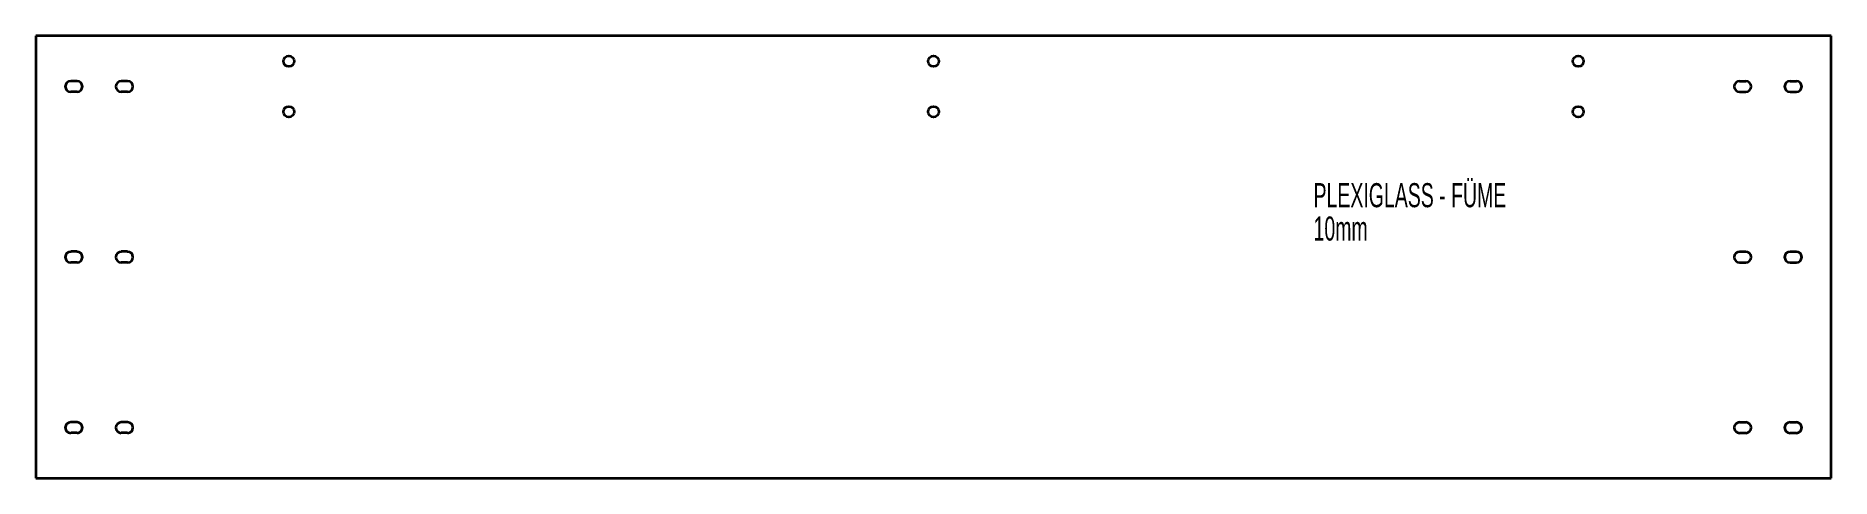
# Model space of a CAD drawing. Header units: millimetres. Extents: x -1497 to -77, y -69 to 281.
import ezdxf

# ---------------------------------------------------------------- set-up
doc = ezdxf.new("R2010")
doc.units = ezdxf.units.MM
doc.styles.add('SLDTEXTSTYLE0', font='TXT', dxfattribs={"width": 0.605})

# ---------------------------------------------------------------- blocks, each defined once
blk = doc.blocks.new('SW_NOTE_0')
at = {"color": 0, "linetype": 'Continuous', "lineweight": 0, "char_height": 19.05, "attachment_point": 1, "style": 'SLDTEXTSTYLE0'}
for s, insert in [('PLEXIGLASS - FÜME', (0, 24.6)), ('10mm', (0, -1.8))]:
    blk.add_mtext(s, dxfattribs=dict(at, insert=insert))

msp = doc.modelspace()

# ---------------------------------------------------------------- linework, layer by layer
at = {"color": 7, "linetype": 'Continuous', "lineweight": 35}
for p, q in [((-1496.7, 281.3), (-1496.7, -68.7)), ((-76.7, 281.3), (-1496.7, 281.3)), ((-76.7, -68.7), (-76.7, 281.3)), ((-1464.2, 245.6), (-1469.2, 245.6)), ((-1424.2, 245.6), (-1429.2, 245.6)), ((-149.2, 245.6), (-144.2, 245.6)), ((-109.2, 245.6), (-104.2, 245.6)), ((-1464.2, 237.1), (-1469.2, 237.1)), ((-1424.2, 237.1), (-1429.2, 237.1)), ((-149.2, 237.1), (-144.2, 237.1)), ((-109.2, 237.1), (-104.2, 237.1)), ((-1464.2, 110.6), (-1469.2, 110.6)), ((-1464.2, 102.1), (-1469.2, 102.1)), ((-1424.2, 110.6), (-1429.2, 110.6)), ((-1424.2, 102.1), (-1429.2, 102.1)), ((-149.2, 110.6), (-144.2, 110.6)), ((-149.2, 102.1), (-144.2, 102.1)), ((-109.2, 110.6), (-104.2, 110.6)), ((-109.2, 102.1), (-104.2, 102.1)), ((-1464.2, -24.4), (-1469.2, -24.4)), ((-1424.2, -24.4), (-1429.2, -24.4)), ((-149.2, -24.4), (-144.2, -24.4)), ((-109.2, -24.4), (-104.2, -24.4)), ((-1464.2, -32.9), (-1469.2, -32.9)), ((-1424.2, -32.9), (-1429.2, -32.9)), ((-149.2, -32.9), (-144.2, -32.9)), ((-109.2, -32.9), (-104.2, -32.9)), ((-1496.7, -68.7), (-76.7, -68.7))]:
    msp.add_line(p, q, dxfattribs=at)
for centre in [(-1296.7, 261.3), (-786.7, 261.3), (-276.7, 261.3), (-1296.7, 221.3), (-786.7, 221.3), (-276.7, 221.3)]:
    msp.add_circle(centre, 4.25, dxfattribs=at)
for centre, start, end in [((-1469.2, 241.3), 90, 270), ((-1464.2, 241.3), 270, 90), ((-1429.2, 241.3), 90, 270), ((-1424.2, 241.3), 270, 90), ((-149.2, 241.3), 90, 270), ((-144.2, 241.3), 270, 90), ((-109.2, 241.3), 90, 270), ((-104.2, 241.3), 270, 90), ((-1469.2, 106.3), 90, 270), ((-1464.2, 106.3), 270, 90), ((-1429.2, 106.3), 90, 270), ((-1424.2, 106.3), 270, 90), ((-149.2, 106.3), 90, 270), ((-144.2, 106.3), 270, 90), ((-109.2, 106.3), 90, 270), ((-104.2, 106.3), 270, 90), ((-1469.2, -28.7), 90, 270), ((-1464.2, -28.7), 270, 90), ((-1429.2, -28.7), 90, 270), ((-1424.2, -28.7), 270, 90), ((-149.2, -28.7), 90, 270), ((-144.2, -28.7), 270, 90), ((-109.2, -28.7), 90, 270), ((-104.2, -28.7), 270, 90)]:
    msp.add_arc(centre, 4.25, start, end, dxfattribs=at)

# ---------------------------------------------------------------- block references
at = {"color": 7, "linetype": 'Continuous', "lineweight": 0}
msp.add_blockref('SW_NOTE_0', (-486.1, 140.2), dxfattribs=at)

doc.saveas('drawing.dxf')
